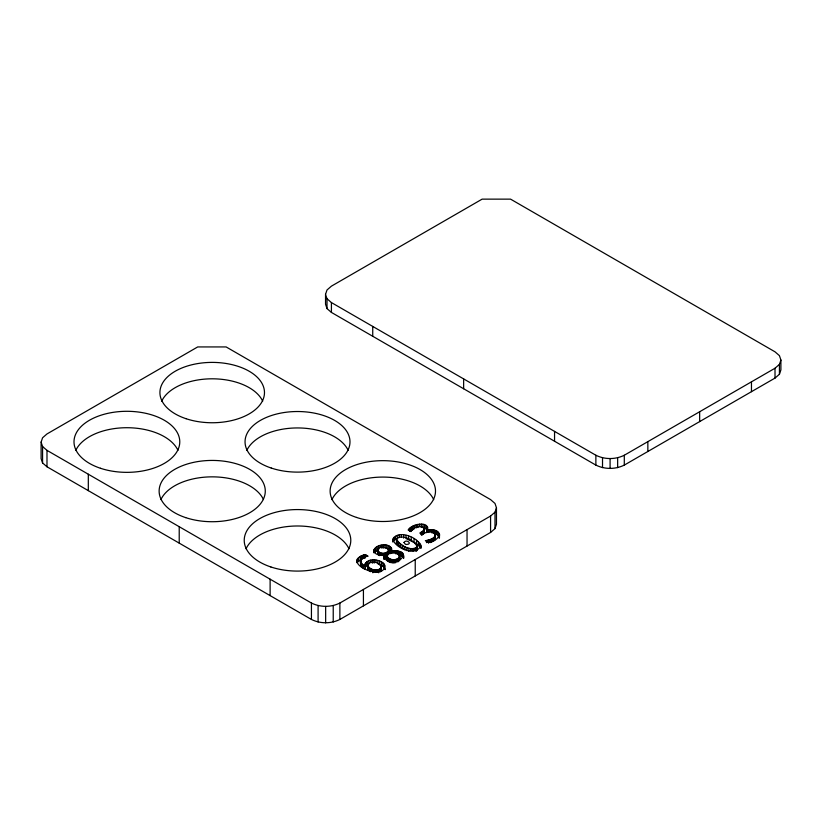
<?xml version="1.0" encoding="UTF-8"?>
<svg xmlns="http://www.w3.org/2000/svg" width="822" height="822" viewBox="0 0 822 822"><rect width="100%" height="100%" fill="white"/><g stroke="black" fill="none" stroke-linecap="round" stroke-linejoin="round"><path stroke-width="1.23" d="M356.758 560.44C356.902 570.345 387.727 578.76 384.193 564.149C380.339 558.724 364.444 557.46 365.461 566.153C357.241 563.635 361.659 555.96 368.092 556.196L365.348 554.603C361.454 555.559 355.936 557.696 356.758 562.638M396.492 538.975C399.338 545.171 411.123 552.127 417.206 546.722C414.38 540.527 402.575 533.57 396.492 538.975L396.481 543.075L397.714 544.976L404.917 549.733L404.917 546.445M396.481 543.075L396.492 542.263M426.659 530.498C430.995 520.46 411.39 523.881 408.154 529.964L410.908 531.546C413.476 523.789 432.66 526.142 419.806 533.057L422.261 534.475C434.427 526.203 441.774 539.047 425.385 540.681L428.354 542.397C443.017 540.198 442.349 526.645 426.659 530.498L426.659 532.687M423.001 531.146L423.001 534.434L424.388 532.646L423.72 531.012M417.216 549.188L417.206 550L417.216 545.9M399.163 554.963L399.225 560.738C404.486 550.699 383.442 549.661 387.316 560.039L389.248 561.858L389.248 558.57L387.316 556.751M387.316 560.039L387.655 558.159M399.708 556.217C398.321 560.162 392.464 560.583 389.248 558.57M377.668 550.226L378.685 551.839L378.685 555.127C371.421 541.338 399.769 548.11 384.973 556.402M377.668 553.514L377.781 552.97M388.611 550.206C387.111 553.853 381.521 554.234 378.685 551.839M392.68 541.862C393.995 527.426 421.522 537.28 421.008 548.212M421.008 546.024C414.822 556.402 396.646 548.736 392.68 539.674M383.853 559.001L384.08 556.032L385.302 554.48L385.302 557.768L384.08 559.32M390.522 553.658L390.522 551.47C418.49 547.483 392.885 573.489 383.853 556.813M373.825 552.661C371.934 543.044 395.053 541.904 390.522 551.47M41.1 442.154L42.569 437.787L46.988 433.944L197.701 346.935L226.132 346.935L490.58 499.612L494.998 503.454L496.467 507.821L496.467 524.241L494.998 528.608L490.58 532.451L339.876 619.459C331.03 623.857 320.282 623.857 311.435 619.459L46.988 466.783L42.569 462.94L41.1 458.573L41.1 442.154L42.569 446.521L42.569 462.94M325.533 294.358L327.002 289.991L331.42 286.148L482.124 199.14L510.565 199.14L775.012 351.816L779.431 355.659L780.9 360.026L780.9 369.879L779.431 374.246L775.012 378.089L624.299 465.098C615.462 469.496 604.715 469.496 595.868 465.098L331.42 312.422L327.002 308.579L325.533 304.212L325.533 294.358L327.002 298.725L327.002 308.579M365.461 563.132L365.461 569.441C361.248 567.807 359.666 563.871 360.837 559.71M494.998 528.608L494.998 512.188L496.467 507.821M779.431 374.246L779.431 364.393L780.9 360.026M432.824 538.174L432.824 541.462L435.239 539.345L435.444 534.67M367.711 564.909C370.588 559.854 379.99 562.186 381.398 567.231C378.5 572.112 368.914 570.16 367.711 564.909L367.989 569.595L370.424 571.711L370.424 568.434M380.555 568.464L380.555 571.752L381.398 570.509L381.387 566.574M378.706 545.983L378.706 549.26L374.123 552.795L374.123 549.517M395.382 536.232L395.382 539.52L393.008 541.729L393.008 538.441M368.873 560.789L368.873 564.067L365.153 566.995L365.153 563.707M360.837 562.988L361.598 562.084M361.916 555.703L361.916 558.991L357.282 562.371L357.282 559.083M42.569 446.521L46.988 450.364L311.435 603.04C320.282 607.437 331.03 607.437 339.876 603.04L490.58 516.031L494.998 512.188M327.002 298.725L331.42 302.568L595.868 455.244C604.715 459.642 615.462 459.642 624.299 455.244L775.012 368.235L779.431 364.393M414.504 525.32L414.504 528.597L410.034 531.485L410.034 528.207M432.074 541.862L431.273 542.243L431.273 538.965M385.302 554.48C381.429 555.898 374.627 555.353 373.825 550.473M384.1 558.107L385.302 557.768M439.544 537.383L436.862 534.495L433.317 533.201L433.317 529.923M403.078 553.987L403.078 557.275L400.889 555.456L397.19 554.09L397.19 550.802M427.687 527.179L427.687 530.457L425.868 528.752L422.981 527.642L422.981 524.354M391.447 548.017L391.447 551.305L389.546 549.507L386.73 548.397L386.73 545.12M420.751 544.709L420.751 547.986L416.548 543.599L406.047 538.585L406.047 535.307M385.21 569.584L383.042 566.379L377.843 563.748L377.843 560.47M399.163 558.241L399.708 559.494M435.126 537.29L435.485 538.646M365.153 568.814L365.461 569.441M381.089 569.173L381.398 570.509M388.508 552.949L388.611 553.494M367.711 568.187L367.711 568.886M775.012 368.235L775.012 378.089M751.462 381.829L751.462 391.683M699.656 411.74L699.656 421.594M647.849 441.65L647.849 451.504M624.299 455.244L624.299 465.098M617.651 457.792L617.651 467.646M610.088 458.645L610.088 468.499M602.516 457.792L602.516 467.646M595.868 455.244L595.868 465.098M554.552 431.396L554.552 441.239M490.58 516.031L490.58 532.451M467.04 529.625L467.04 546.044M463.639 378.911L463.639 388.765M439.544 534.095L439.544 536.283M439.236 536.252L439.236 538.441M439.071 533.077L439.071 536.365M438.177 532.122L438.177 535.41M436.862 531.218L436.862 534.495M435.732 530.652L435.732 533.93M435.239 536.057L435.239 539.345M434.715 536.766L434.715 540.054M434.55 530.211L434.55 533.499M433.913 537.475L433.913 540.753M432.033 529.758L432.033 533.046M432.074 538.585L432.074 540.773M430.718 529.738L430.718 531.926M430.43 539.314L430.43 542.602M429.526 539.643L429.526 541.832M429.372 529.851L429.372 532.039M428.57 539.941L428.57 543.219M428.026 530.108L428.026 532.296M427.563 540.208L427.563 542.397M427.286 526.573L427.286 529.861M426.68 526.008L426.68 529.296M426.505 540.455L426.505 542.643M425.868 525.474L425.868 528.752M424.481 524.806L424.481 528.084M424.399 528.782L424.388 532.646M424.173 528.238L424.152 533.242M423.69 530.55L423.69 533.838M422.087 531.742L422.087 535.019M421.727 531.947L421.727 535.225M421.367 524.117L421.367 527.405M420.946 532.399L420.946 534.588M419.919 543.311L419.919 546.599M419.641 524.097L419.641 526.296M418.521 541.852L418.521 545.13M417.895 524.292L417.895 527.58M416.775 547.452L416.775 550.74L415.932 551.387L415.932 548.099M416.548 540.321L416.548 543.599M416.179 524.703L416.179 527.981M415.233 559.535L415.233 575.955M414.812 548.582L414.812 550.771M414.011 538.718L414.011 542.006M413.548 548.829L413.548 551.017M412.87 526.142L412.87 529.43M412.325 526.47L412.325 529.758M412.141 548.829L412.141 551.017M411.771 526.851L411.771 530.128M411.206 527.262L411.206 530.539M411.236 537.249L411.236 540.537M410.63 527.714L410.63 530.991M410.579 548.603L410.579 550.791M409.428 528.741L409.428 530.93M408.853 548.12L408.853 551.408M408.585 536.108L408.585 539.396M406.972 547.411L406.972 550.689M403.633 534.824L403.633 538.102M403.653 555.97L403.653 558.169M403.571 554.963L403.571 558.241M402.708 545.243L402.708 548.531M402.184 553.062L402.184 556.34M401.352 534.67L401.352 536.869M400.889 552.168L400.889 555.456M400.622 543.969L400.622 547.247M399.698 551.572L399.698 554.85M399.564 555.58L399.595 560.131M399.215 534.865L399.215 537.054M398.958 542.777L398.958 546.065M398.465 551.11L398.465 554.398M398.598 558.056L398.598 561.344L397.725 561.929L397.725 558.652M397.714 541.688L397.714 544.976M397.232 535.379L397.232 538.667M396.892 540.701L396.892 543.979M396.718 559.145L396.718 561.334M395.875 550.637L395.875 553.925M395.69 559.494L395.69 562.782M394.55 550.627L394.55 552.816M394.622 559.7L394.622 562.988M393.902 537.3L393.902 540.588M393.522 559.772L393.522 563.049M393.214 550.761L393.214 552.949M392.423 559.69L392.423 562.967M391.868 551.038L391.868 553.227M391.683 548.695L391.683 550.884M391.334 559.463L391.334 562.741L390.286 562.371L390.286 559.083M391.015 547.38L391.015 550.668M390.378 546.784L390.378 550.072M389.546 546.219L389.546 549.507M388.508 549.671L388.487 554.028M388.354 557.974L388.354 561.262M388.179 545.561L388.179 548.849M388.148 551.285L388.148 554.562M387.707 557.367L387.707 560.655M387.583 551.809L387.583 555.097M387.285 555.487L387.172 559.402M386.792 552.333L386.792 555.621M385.888 552.785L385.888 556.073M385.199 544.873L385.199 548.161M384.973 553.114L384.973 555.302M384.912 565.217L385.076 569.564M384.562 555.261L384.562 558.539M384.049 553.309L384.049 555.497M384.08 556.032L384.08 558.23M384.193 564.149L384.193 567.437M383.576 544.842L383.576 548.12M383.124 553.381L383.124 555.569M383.042 563.091L383.042 566.379M382.189 553.319L382.189 555.508M381.922 545.017L381.922 548.295M381.47 562.053L381.47 565.341M381.264 553.124L381.264 555.312M381.089 565.896L381.12 571.146M380.298 545.397L380.298 547.586M380.36 552.805L380.36 554.994M379.661 561.138L379.661 564.426M379.702 569.05L379.702 571.239M379.466 552.363L379.466 555.641M378.716 569.523L378.716 572.811M378.12 551.315L378.12 554.593M377.781 550.771L377.781 554.059M377.658 569.841L377.658 572.03M377.144 546.764L377.144 550.052M376.527 569.995L376.527 572.184M376.003 560.039L376.003 562.227M375.788 547.668L375.788 550.946M375.325 569.995L375.325 572.184M374.781 548.582L374.781 551.86M374.154 559.854L374.154 563.142M374.092 569.831L374.092 572.02M372.869 569.523L372.869 572.8M372.736 326.426L372.736 336.28M372.325 559.926L372.325 563.204M371.647 569.05L371.647 571.239M370.568 560.234L370.568 562.423M369.345 567.725L369.345 571.013M368.533 567.026L368.533 570.304M367.989 566.317L367.989 569.595M367.249 561.58L367.249 564.868M366.509 562.073L366.509 565.351M365.913 562.587L365.913 565.865M365.769 554.86L365.769 557.049M365.348 554.603L365.348 557.891M364.999 564.303L364.999 567.098M364.629 554.788L364.629 558.076M363.92 554.984L363.92 558.272L363.242 558.487L363.242 555.21M363.601 564.971L363.601 568.259M363.427 589.446L363.427 605.865M362.564 555.446L362.564 558.734M362.173 563.83L362.173 567.118M361.3 555.98L361.3 559.268M361.177 562.731L361.177 566.019M360.714 556.268L360.714 559.556M360.622 561.673L360.622 564.961M360.509 560.666L360.509 563.943M360.149 556.576L360.149 559.864M358.413 557.799L358.413 561.077M339.876 603.04L339.876 619.459M333.229 605.588L333.229 622.007M331.42 302.568L331.42 312.422M325.656 606.441L325.656 622.86M318.093 605.588L318.093 622.007M311.435 603.04L311.435 619.459M270.119 579.181L270.119 595.601M179.217 526.697L179.217 543.116M88.314 474.212L88.314 490.642M46.988 450.364L46.988 466.783M246.035 548.788A53.286 30.763 0 0 1 297.502 525.988A53.286 30.763 0 0 1 348.97 548.788M75.809 450.343A52.885 30.527 0 0 1 126.896 427.717A52.885 30.527 0 0 1 177.973 450.343M160.927 499.56A53.081 30.65 0 0 1 212.199 476.852A53.081 30.65 0 0 1 263.472 499.56M246.816 450.405A52.474 30.301 0 0 1 297.502 427.943A52.474 30.301 0 0 1 348.199 450.405M331.924 499.622A52.68 30.414 0 0 1 382.816 477.079A52.68 30.414 0 0 1 433.697 499.622M161.698 401.177A52.279 30.178 0 0 1 212.199 378.808A52.279 30.178 0 0 1 262.691 401.177M404.013 542.489L405.246 544.164A2.682 1.552 0 0 0 406.787 544.452C412.983 544.082 406.202 538.544 404.013 542.489M270.859 566.964A53.286 30.763 0 0 0 350.788 540.321A53.286 30.763 0 0 0 270.859 513.688A53.286 30.763 0 0 0 270.859 566.964M100.448 468.263A52.885 30.527 0 0 0 179.771 441.825A52.885 30.527 0 0 0 100.448 415.387A52.885 30.527 0 0 0 100.448 468.263M185.659 517.613A53.081 30.65 0 0 0 265.28 491.073A53.081 30.65 0 0 0 185.659 464.533A53.081 30.65 0 0 0 185.659 517.613M271.27 468.057A52.474 30.301 0 0 0 349.987 441.825A52.474 30.301 0 0 0 271.27 415.583A52.474 30.301 0 0 0 271.27 468.057M356.471 517.418A52.68 30.414 0 0 0 435.496 491.073A52.68 30.414 0 0 0 356.471 464.738A52.68 30.414 0 0 0 356.471 517.418M186.06 418.706A52.279 30.178 0 0 0 264.478 392.567A52.279 30.178 0 0 0 186.06 366.437A52.279 30.178 0 0 0 186.06 418.706"/></g></svg>
